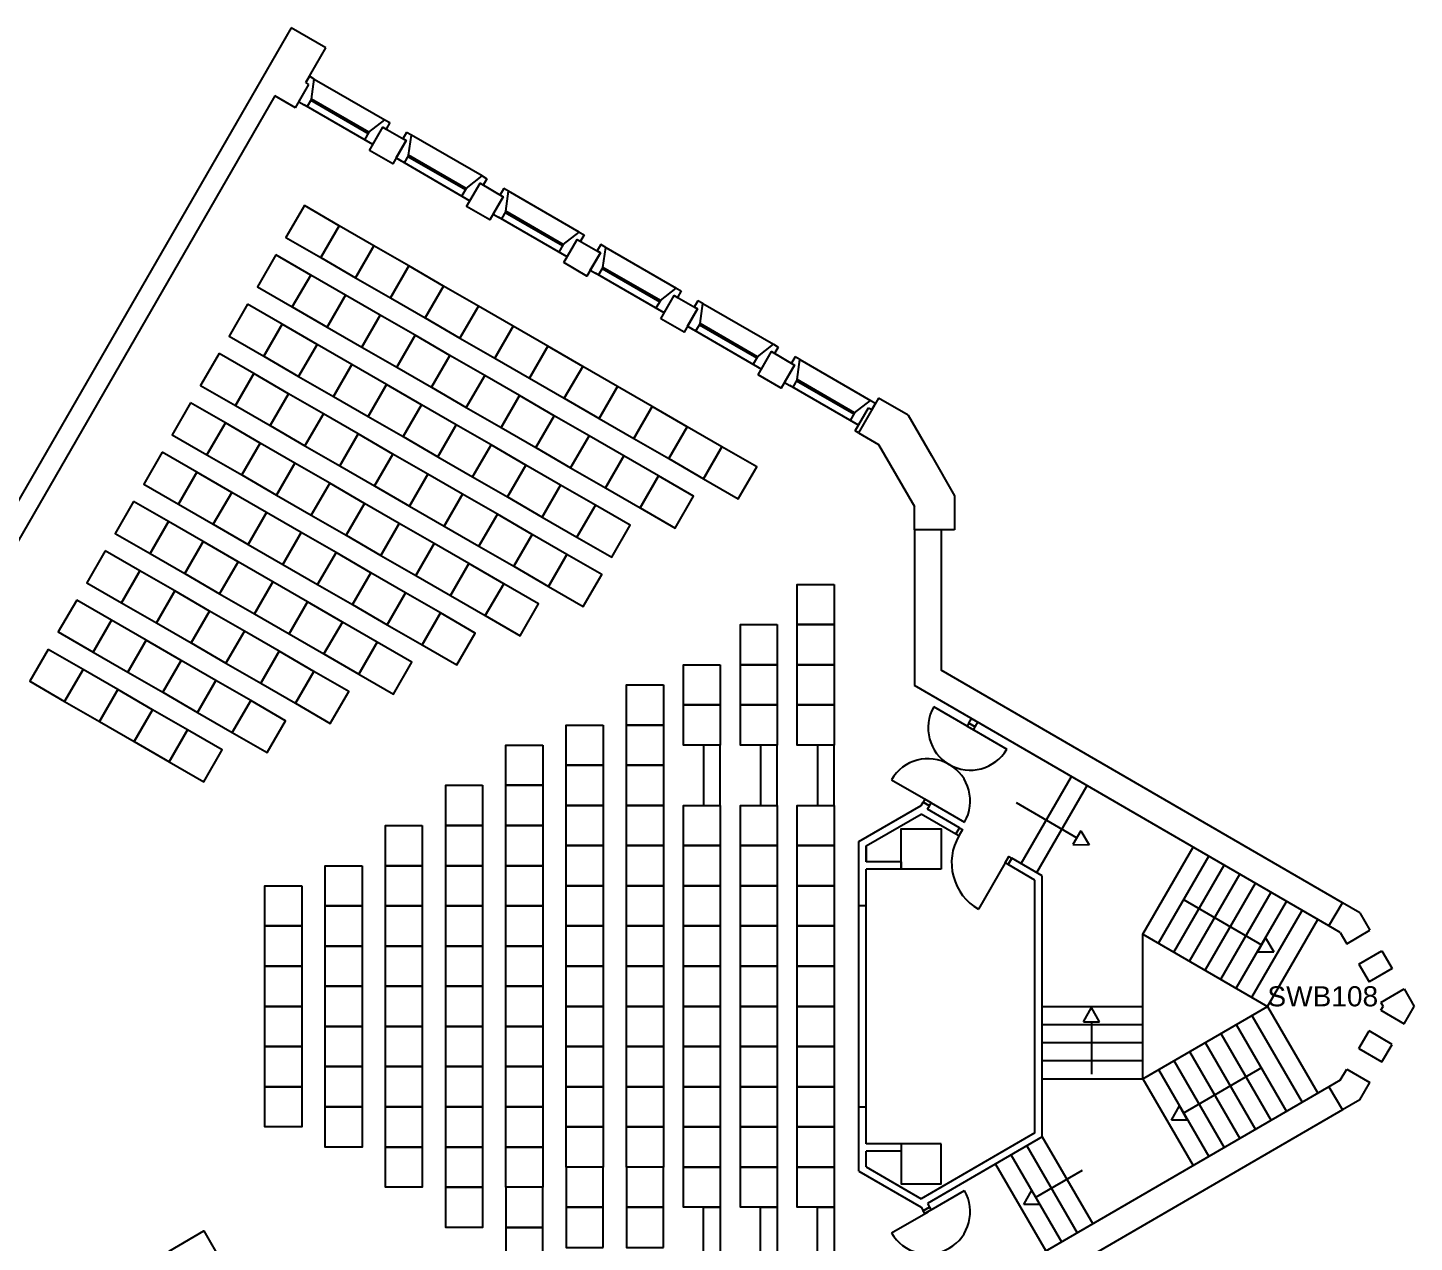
# Model space of a CAD drawing. Header units: millimetres. Extents: x -68315 to 81584, y -44830 to 67795.
# Drawn here: x 60877 to 81584, y 35624 to 53755 of the extents above; entities that cross this region are included whole.
import ezdxf

# ---------------------------------------------------------------- set-up
doc = ezdxf.new("R2010")
doc.units = ezdxf.units.MM
for name, color, linetype in [('23', 3, 'Continuous'), ('AUDIT_I_161205121455-0', 8, 'Continuous'), ('BRICK_WALLS_P4', 1, 'Continuous'), ('COLUMNS_P5', 5, 'Continuous'), ('DOORS_P2', 8, 'Continuous'), ('WINDOWS_P2', 4, 'Continuous')]:
    doc.layers.add(name, color=color, linetype=linetype)
doc.styles.add('arial', font='arial.ttf')

msp = doc.modelspace()

# ---------------------------------------------------------------- linework, layer by layer
at = {"layer": 'AUDIT_I_161205121455-0', "linetype": 'Continuous'}
for p, q in [((75714, 41277.6), (76466.4, 42575.3)), ((75946.7, 41142.7), (76699.1, 42440.3)), ((75636.4, 42189.6), (76544.1, 41663.3)), ((76603.7, 41766.1), (76484.4, 41560.4)), ((76603.7, 41766.1), (76728.4, 41556.4)), ((76484.4, 41560.4), (76728.4, 41556.4)), ((77529.4, 40225), (78281.8, 41522.6)), ((77762.1, 40090.1), (78514.5, 41387.7)), ((77994.8, 39955.1), (78747.2, 41252.8)), ((78227.5, 39820.2), (78979.9, 41117.8)), ((78460.3, 39685.2), (79212.7, 40982.9)), ((78693, 39550.3), (79445.4, 40847.9)), ((78138.3, 40738.9), (79301.9, 40064.2)), ((78925.7, 39415.4), (79678.1, 40713)), ((79158.4, 39280.4), (79910.8, 40578.1)), ((79391.1, 39145.5), (80143.6, 40443.1)), ((77529.4, 38066), (77529.4, 40225)), ((77529.4, 40225), (79391.1, 39145.5)), ((79361.6, 40167), (79242.3, 39961.3)), ((79361.6, 40167), (79486.3, 39957.3)), ((79242.3, 39961.3), (79486.3, 39957.3)), ((76029.4, 39142), (77529.4, 39142)), ((77529.4, 38066), (79391.1, 39145.5)), ((79391.1, 39145.5), (80143.6, 37847.8)), ((76644.4, 38913.7), (76763.2, 39126.8)), ((76882.2, 38913.7), (76763.2, 39126.8)), ((79158.4, 39010.5), (79910.8, 37712.9)), ((76029.4, 38873), (77529.4, 38873)), ((76644.4, 38913.7), (76882.2, 38913.7)), ((76763.2, 38913.7), (76763.2, 38133)), ((78693, 38740.7), (79445.4, 37443)), ((78925.7, 38875.6), (79678.1, 37578)), ((76029.4, 38604), (77529.4, 38604)), ((78460.3, 38605.7), (79212.7, 37308.1)), ((76029.4, 38335), (77529.4, 38335)), ((77994.8, 38335.8), (78747.2, 37038.2)), ((78227.5, 38470.8), (78979.9, 37173.1)), ((77762.1, 38200.9), (78514.5, 36903.3)), ((79301.9, 38226.8), (78138.3, 37552.1)), ((76029.4, 38066), (77529.4, 38066)), ((77529.4, 38066), (78281.8, 36768.3)), ((77960, 37445.5), (78078.9, 37658.6)), ((78197.7, 37445.5), (78078.9, 37658.6)), ((78197.7, 37445.5), (77960, 37445.5)), ((76029.4, 37196.2), (76781.8, 35898.6)), ((75563.9, 36926.3), (76316.3, 35628.7)), ((75796.6, 37061.3), (76549.1, 35763.6)), ((75331.2, 36791.4), (76083.6, 35493.7)), ((75931.2, 36294.7), (76629.3, 36699.5)), ((75752.8, 36188.2), (75871.7, 36401.3)), ((75990.6, 36188.2), (75871.7, 36401.3)), ((75990.6, 36188.2), (75752.8, 36188.2))]:
    msp.add_line(p, q, dxfattribs=at)
for points in [[(65008.6, 51099.5), (64733.6, 50623.1), (65253.2, 50323.1), (65528.2, 50799.4), (65008.6, 51099.5)], [(65528.2, 50799.4), (65253.2, 50323.1), (65772.8, 50023.1), (66047.8, 50499.4), (65528.2, 50799.4)], [(64583.6, 50363.3), (64308.6, 49887), (64828.2, 49587), (65103.2, 50063.3), (64583.6, 50363.3)], [(66047.8, 50499.4), (65772.8, 50023.1), (66292.4, 49723.1), (66567.4, 50199.4), (66047.8, 50499.4)], [(66567.4, 50199.4), (66292.4, 49723.1), (66811.9, 49423), (67087, 49899.3), (66567.4, 50199.4)], [(65103.2, 50063.3), (64828.2, 49587), (65347.8, 49287), (65622.8, 49763.3), (65103.2, 50063.3)], [(65622.8, 49763.3), (65347.8, 49287), (65867.4, 48986.9), (66142.4, 49463.2), (65622.8, 49763.3)], [(67087, 49899.3), (66811.9, 49423), (67331.5, 49123), (67606.5, 49599.3), (67087, 49899.3)], [(64158.6, 49627.2), (63883.6, 49150.9), (64403.2, 48850.9), (64678.2, 49327.2), (64158.6, 49627.2)], [(67606.5, 49599.3), (67331.5, 49123), (67851.1, 48823), (68126.1, 49299.3), (67606.5, 49599.3)], [(64678.2, 49327.2), (64403.2, 48850.9), (64922.8, 48550.8), (65197.8, 49027.2), (64678.2, 49327.2)], [(66142.4, 49463.2), (65867.4, 48986.9), (66387, 48686.9), (66661.9, 49163.2), (66142.4, 49463.2)], [(68126.1, 49299.3), (67851.1, 48823), (68370.7, 48522.9), (68645.7, 48999.2), (68126.1, 49299.3)], [(66661.9, 49163.2), (66387, 48686.9), (66906.5, 48386.9), (67181.5, 48863.2), (66661.9, 49163.2)], [(63733.6, 48891.1), (63458.6, 48414.8), (63978.2, 48114.8), (64253.2, 48591.1), (63733.6, 48891.1)], [(65197.8, 49027.2), (64922.8, 48550.8), (65442.4, 48250.8), (65717.4, 48727.1), (65197.8, 49027.2)], [(68645.7, 48999.2), (68370.7, 48522.9), (68890.3, 48222.9), (69165.3, 48699.2), (68645.7, 48999.2)], [(65717.4, 48727.1), (65442.4, 48250.8), (65962, 47950.8), (66237, 48427.1), (65717.4, 48727.1)], [(67181.5, 48863.2), (66906.5, 48386.9), (67426.1, 48086.8), (67701.1, 48563.2), (67181.5, 48863.2)], [(69165.3, 48699.2), (68890.3, 48222.9), (69409.9, 47922.9), (69684.9, 48399.2), (69165.3, 48699.2)], [(64253.2, 48591.1), (63978.2, 48114.8), (64497.8, 47814.7), (64772.8, 48291), (64253.2, 48591.1)], [(67701.1, 48563.2), (67426.1, 48086.8), (67945.7, 47786.8), (68220.7, 48263.1), (67701.1, 48563.2)], [(64772.8, 48291), (64497.8, 47814.7), (65017.4, 47514.7), (65292.4, 47991), (64772.8, 48291)], [(66237, 48427.1), (65962, 47950.8), (66481.5, 47650.7), (66756.5, 48127.1), (66237, 48427.1)], [(68220.7, 48263.1), (67945.7, 47786.8), (68465.3, 47486.8), (68740.3, 47963.1), (68220.7, 48263.1)], [(69684.9, 48399.2), (69409.9, 47922.9), (69929.5, 47622.8), (70204.5, 48099.1), (69684.9, 48399.2)], [(63308.6, 48155), (63033.6, 47678.7), (63553.2, 47378.6), (63828.2, 47854.9), (63308.6, 48155)], [(66756.5, 48127.1), (66481.5, 47650.7), (67001.1, 47350.7), (67276.1, 47827), (66756.5, 48127.1)], [(70204.5, 48099.1), (69929.5, 47622.8), (70449.1, 47322.8), (70724.1, 47799.1), (70204.5, 48099.1)], [(63828.2, 47854.9), (63553.2, 47378.6), (64072.8, 47078.6), (64347.8, 47554.9), (63828.2, 47854.9)], [(65292.4, 47991), (65017.4, 47514.7), (65536.9, 47214.7), (65812, 47691), (65292.4, 47991)], [(68740.3, 47963.1), (68465.3, 47486.8), (68984.9, 47186.7), (69259.9, 47663.1), (68740.3, 47963.1)], [(65812, 47691), (65536.9, 47214.7), (66056.5, 46914.6), (66331.5, 47390.9), (65812, 47691)], [(67276.1, 47827), (67001.1, 47350.7), (67520.7, 47050.7), (67795.7, 47527), (67276.1, 47827)], [(69259.9, 47663.1), (68984.9, 47186.7), (69504.5, 46886.7), (69779.5, 47363), (69259.9, 47663.1)], [(70724.1, 47799.1), (70449.1, 47322.8), (70968.7, 47022.8), (71243.7, 47499.1), (70724.1, 47799.1)], [(64347.8, 47554.9), (64072.8, 47078.6), (64592.4, 46778.6), (64867.4, 47254.9), (64347.8, 47554.9)], [(67795.7, 47527), (67520.7, 47050.7), (68040.3, 46750.7), (68315.3, 47227), (67795.7, 47527)], [(71243.7, 47499.1), (70968.7, 47022.8), (71488.3, 46722.7), (71763.3, 47199.1), (71243.7, 47499.1)], [(62883.6, 47418.9), (62608.6, 46942.5), (63128.2, 46642.5), (63403.2, 47118.8), (62883.6, 47418.9)], [(64867.4, 47254.9), (64592.4, 46778.6), (65112, 46478.5), (65386.9, 46954.9), (64867.4, 47254.9)], [(66331.5, 47390.9), (66056.5, 46914.6), (66576.1, 46614.6), (66851.1, 47090.9), (66331.5, 47390.9)], [(68315.3, 47227), (68040.3, 46750.7), (68559.9, 46450.6), (68834.9, 46926.9), (68315.3, 47227)], [(69779.5, 47363), (69504.5, 46886.7), (70024.1, 46586.7), (70299.1, 47063), (69779.5, 47363)], [(63403.2, 47118.8), (63128.2, 46642.5), (63647.8, 46342.5), (63922.8, 46818.8), (63403.2, 47118.8)], [(66851.1, 47090.9), (66576.1, 46614.6), (67095.7, 46314.6), (67370.7, 46790.9), (66851.1, 47090.9)], [(70299.1, 47063), (70024.1, 46586.7), (70543.7, 46286.6), (70818.7, 46763), (70299.1, 47063)], [(63922.8, 46818.8), (63647.8, 46342.5), (64167.4, 46042.4), (64442.4, 46518.8), (63922.8, 46818.8)], [(65386.9, 46954.9), (65112, 46478.5), (65631.5, 46178.5), (65906.5, 46654.8), (65386.9, 46954.9)], [(68834.9, 46926.9), (68559.9, 46450.6), (69079.5, 46150.6), (69354.5, 46626.9), (68834.9, 46926.9)], [(62458.6, 46682.7), (62183.6, 46206.4), (62703.2, 45906.4), (62978.2, 46382.7), (62458.6, 46682.7)], [(65906.5, 46654.8), (65631.5, 46178.5), (66151.1, 45878.5), (66426.1, 46354.8), (65906.5, 46654.8)], [(67370.7, 46790.9), (67095.7, 46314.6), (67615.3, 46014.5), (67890.3, 46490.8), (67370.7, 46790.9)], [(69354.5, 46626.9), (69079.5, 46150.6), (69599.1, 45850.6), (69874.1, 46326.9), (69354.5, 46626.9)], [(64442.4, 46518.8), (64167.4, 46042.4), (64687, 45742.4), (64962, 46218.7), (64442.4, 46518.8)], [(67890.3, 46490.8), (67615.3, 46014.5), (68134.9, 45714.5), (68409.9, 46190.8), (67890.3, 46490.8)], [(62978.2, 46382.7), (62703.2, 45906.4), (63222.8, 45606.4), (63497.8, 46082.7), (62978.2, 46382.7)], [(64962, 46218.7), (64687, 45742.4), (65206.5, 45442.4), (65481.5, 45918.7), (64962, 46218.7)], [(66426.1, 46354.8), (66151.1, 45878.5), (66670.7, 45578.4), (66945.7, 46054.8), (66426.1, 46354.8)], [(68409.9, 46190.8), (68134.9, 45714.5), (68654.5, 45414.5), (68929.5, 45890.8), (68409.9, 46190.8)], [(63497.8, 46082.7), (63222.8, 45606.4), (63742.4, 45306.3), (64017.4, 45782.6), (63497.8, 46082.7)], [(66945.7, 46054.8), (66670.7, 45578.4), (67190.3, 45278.4), (67465.3, 45754.7), (66945.7, 46054.8)], [(62033.6, 45946.6), (61758.6, 45470.3), (62278.2, 45170.3), (62553.2, 45646.6), (62033.6, 45946.6)], [(64017.4, 45782.6), (63742.4, 45306.3), (64261.9, 45006.3), (64537, 45482.6), (64017.4, 45782.6)], [(65481.5, 45918.7), (65206.5, 45442.4), (65726.1, 45142.4), (66001.1, 45618.7), (65481.5, 45918.7)], [(68929.5, 45890.8), (68654.5, 45414.5), (69174.1, 45114.4), (69449.1, 45590.8), (68929.5, 45890.8)], [(62553.2, 45646.6), (62278.2, 45170.3), (62797.8, 44870.2), (63072.8, 45346.6), (62553.2, 45646.6)], [(66001.1, 45618.7), (65726.1, 45142.4), (66245.7, 44842.3), (66520.7, 45318.6), (66001.1, 45618.7)], [(67465.3, 45754.7), (67190.3, 45278.4), (67709.9, 44978.4), (67984.9, 45454.7), (67465.3, 45754.7)], [(64537, 45482.6), (64261.9, 45006.3), (64781.5, 44706.3), (65056.5, 45182.6), (64537, 45482.6)], [(67984.9, 45454.7), (67709.9, 44978.4), (68229.5, 44678.3), (68504.5, 45154.7), (67984.9, 45454.7)], [(72919.4, 45445.5), (72919.4, 44845.5), (72369.4, 44845.5), (72369.4, 45445.5), (72919.4, 45445.5)], [(61608.6, 45210.5), (61333.6, 44734.2), (61853.2, 44434.1), (62128.2, 44910.5), (61608.6, 45210.5)], [(63072.8, 45346.6), (62797.8, 44870.2), (63317.4, 44570.2), (63592.4, 45046.5), (63072.8, 45346.6)], [(65056.5, 45182.6), (64781.5, 44706.3), (65301.1, 44406.2), (65576.1, 44882.5), (65056.5, 45182.6)], [(66520.7, 45318.6), (66245.7, 44842.3), (66765.3, 44542.3), (67040.3, 45018.6), (66520.7, 45318.6)], [(63592.4, 45046.5), (63317.4, 44570.2), (63837, 44270.2), (64111.9, 44746.5), (63592.4, 45046.5)], [(67040.3, 45018.6), (66765.3, 44542.3), (67284.9, 44242.3), (67559.9, 44718.6), (67040.3, 45018.6)], [(62128.2, 44910.5), (61853.2, 44434.1), (62372.8, 44134.1), (62647.8, 44610.4), (62128.2, 44910.5)], [(64111.9, 44746.5), (63837, 44270.2), (64356.5, 43970.1), (64631.5, 44446.5), (64111.9, 44746.5)], [(65576.1, 44882.5), (65301.1, 44406.2), (65820.7, 44106.2), (66095.7, 44582.5), (65576.1, 44882.5)], [(72069.4, 44845.5), (72069.4, 44245.5), (71519.4, 44245.5), (71519.4, 44845.5), (72069.4, 44845.5)], [(72919.4, 44845.5), (72919.4, 44245.5), (72369.4, 44245.5), (72369.4, 44845.5), (72919.4, 44845.5)], [(62647.8, 44610.4), (62372.8, 44134.1), (62892.4, 43834.1), (63167.4, 44310.4), (62647.8, 44610.4)], [(66095.7, 44582.5), (65820.7, 44106.2), (66340.3, 43806.2), (66615.3, 44282.5), (66095.7, 44582.5)], [(61183.6, 44474.4), (60908.6, 43998.1), (61428.2, 43698), (61703.2, 44174.3), (61183.6, 44474.4)], [(64631.5, 44446.5), (64356.5, 43970.1), (64876.1, 43670.1), (65151.1, 44146.4), (64631.5, 44446.5)], [(61703.2, 44174.3), (61428.2, 43698), (61947.8, 43398), (62222.8, 43874.3), (61703.2, 44174.3)], [(63167.4, 44310.4), (62892.4, 43834.1), (63412, 43534.1), (63687, 44010.4), (63167.4, 44310.4)], [(65151.1, 44146.4), (64876.1, 43670.1), (65395.7, 43370.1), (65670.7, 43846.4), (65151.1, 44146.4)], [(71219.4, 44245.5), (71219.4, 43645.5), (70669.4, 43645.5), (70669.4, 44245.5), (71219.4, 44245.5)], [(72069.4, 44245.5), (72069.4, 43645.5), (71519.4, 43645.5), (71519.4, 44245.5), (72069.4, 44245.5)], [(72919.4, 44245.5), (72919.4, 43645.5), (72369.4, 43645.5), (72369.4, 44245.5), (72919.4, 44245.5)], [(63687, 44010.4), (63412, 43534.1), (63931.5, 43234), (64206.5, 43710.3), (63687, 44010.4)], [(70369.4, 43945.5), (70369.4, 43345.5), (69819.4, 43345.5), (69819.4, 43945.5), (70369.4, 43945.5)], [(70369.4, 43945.5), (70369.4, 43345.5), (69819.4, 43345.5), (69819.4, 43945.5), (70369.4, 43945.5)], [(62222.8, 43874.3), (61947.8, 43398), (62467.4, 43098), (62742.4, 43574.3), (62222.8, 43874.3)], [(64206.5, 43710.3), (63931.5, 43234), (64451.1, 42934), (64726.1, 43410.3), (64206.5, 43710.3)], [(62742.4, 43574.3), (62467.4, 43098), (62986.9, 42797.9), (63262, 43274.2), (62742.4, 43574.3)], [(71219.4, 43645.5), (71219.4, 43045.5), (70669.4, 43045.5), (70669.4, 43645.5), (71219.4, 43645.5)], [(72069.4, 43645.5), (72069.4, 43045.5), (71519.4, 43045.5), (71519.4, 43645.5), (72069.4, 43645.5)], [(72919.4, 43645.5), (72919.4, 43045.5), (72369.4, 43045.5), (72369.4, 43645.5), (72919.4, 43645.5)], [(69469.4, 43345.5), (69469.4, 42745.5), (68919.4, 42745.5), (68919.4, 43345.5), (69469.4, 43345.5)], [(69469.4, 43345.5), (69469.4, 42745.5), (68919.4, 42745.5), (68919.4, 43345.5), (69469.4, 43345.5)], [(70369.4, 43345.5), (70369.4, 42745.5), (69819.4, 42745.5), (69819.4, 43345.5), (70369.4, 43345.5)], [(70369.4, 43345.5), (70369.4, 42745.5), (69819.4, 42745.5), (69819.4, 43345.5), (70369.4, 43345.5)], [(63262, 43274.2), (62986.9, 42797.9), (63506.5, 42497.9), (63781.5, 42974.2), (63262, 43274.2)], [(68569.4, 43045.5), (68569.4, 42445.5), (68019.4, 42445.5), (68019.4, 43045.5), (68569.4, 43045.5)], [(68569.4, 43045.5), (68569.4, 42445.5), (68019.4, 42445.5), (68019.4, 43045.5), (68569.4, 43045.5)], [(71219.4, 43045.5), (70969.4, 43045.5), (70969.4, 42145.5), (71219.4, 42145.5), (71219.4, 43045.5)], [(72069.4, 43045.5), (71819.4, 43045.5), (71819.4, 42145.5), (72069.4, 42145.5), (72069.4, 43045.5)], [(72919.4, 43045.5), (72669.4, 43045.5), (72669.4, 42145.5), (72919.4, 42145.5), (72919.4, 43045.5)], [(69469.4, 42745.5), (69469.4, 42145.5), (68919.4, 42145.5), (68919.4, 42745.5), (69469.4, 42745.5)], [(69469.4, 42745.5), (69469.4, 42145.5), (68919.4, 42145.5), (68919.4, 42745.5), (69469.4, 42745.5)], [(70369.4, 42745.5), (70369.4, 42145.5), (69819.4, 42145.5), (69819.4, 42745.5), (70369.4, 42745.5)], [(70369.4, 42745.5), (70369.4, 42145.5), (69819.4, 42145.5), (69819.4, 42745.5), (70369.4, 42745.5)], [(67669.4, 42445.5), (67669.4, 41845.5), (67119.4, 41845.5), (67119.4, 42445.5), (67669.4, 42445.5)], [(68569.4, 42445.5), (68569.4, 41845.5), (68019.4, 41845.5), (68019.4, 42445.5), (68569.4, 42445.5)], [(68569.4, 42445.5), (68569.4, 41845.5), (68019.4, 41845.5), (68019.4, 42445.5), (68569.4, 42445.5)], [(69469.4, 42145.5), (69469.4, 41545.5), (68919.4, 41545.5), (68919.4, 42145.5), (69469.4, 42145.5)], [(69469.4, 42145.5), (69469.4, 41545.5), (68919.4, 41545.5), (68919.4, 42145.5), (69469.4, 42145.5)], [(70369.4, 42145.5), (70369.4, 41545.5), (69819.4, 41545.5), (69819.4, 42145.5), (70369.4, 42145.5)], [(70369.4, 42145.5), (70369.4, 41545.5), (69819.4, 41545.5), (69819.4, 42145.5), (70369.4, 42145.5)], [(71219.4, 41545.5), (70669.4, 41545.5), (70669.4, 42145.5), (71219.4, 42145.5), (71219.4, 41545.5)], [(72069.4, 41545.5), (71519.4, 41545.5), (71519.4, 42145.5), (72069.4, 42145.5), (72069.4, 41545.5)], [(72919.4, 41545.5), (72369.4, 41545.5), (72369.4, 42145.5), (72919.4, 42145.5), (72919.4, 41545.5)], [(66769.4, 41845.5), (66769.4, 41245.5), (66219.4, 41245.5), (66219.4, 41845.5), (66769.4, 41845.5)], [(67669.4, 41845.5), (67669.4, 41245.5), (67119.4, 41245.5), (67119.4, 41845.5), (67669.4, 41845.5)], [(67669.4, 41845.5), (67669.4, 41245.5), (67119.4, 41245.5), (67119.4, 41845.5), (67669.4, 41845.5)], [(68569.4, 41845.5), (68569.4, 41245.5), (68019.4, 41245.5), (68019.4, 41845.5), (68569.4, 41845.5)], [(68569.4, 41845.5), (68569.4, 41245.5), (68019.4, 41245.5), (68019.4, 41845.5), (68569.4, 41845.5)], [(69469.4, 41545.5), (69469.4, 40945.5), (68919.4, 40945.5), (68919.4, 41545.5), (69469.4, 41545.5)], [(69469.4, 41545.5), (69469.4, 40945.5), (68919.4, 40945.5), (68919.4, 41545.5), (69469.4, 41545.5)], [(70369.4, 41545.5), (70369.4, 40945.5), (69819.4, 40945.5), (69819.4, 41545.5), (70369.4, 41545.5)], [(70369.4, 41545.5), (70369.4, 40945.5), (69819.4, 40945.5), (69819.4, 41545.5), (70369.4, 41545.5)], [(71219.4, 40945.5), (70669.4, 40945.5), (70669.4, 41545.5), (71219.4, 41545.5), (71219.4, 40945.5)], [(72069.4, 40945.5), (71519.4, 40945.5), (71519.4, 41545.5), (72069.4, 41545.5), (72069.4, 40945.5)], [(72919.4, 40945.5), (72369.4, 40945.5), (72369.4, 41545.5), (72919.4, 41545.5), (72919.4, 40945.5)], [(65869.4, 41245.5), (65869.4, 40645.5), (65319.4, 40645.5), (65319.4, 41245.5), (65869.4, 41245.5)], [(66769.4, 41245.5), (66769.4, 40645.5), (66219.4, 40645.5), (66219.4, 41245.5), (66769.4, 41245.5)], [(66769.4, 41245.5), (66769.4, 40645.5), (66219.4, 40645.5), (66219.4, 41245.5), (66769.4, 41245.5)], [(67669.4, 41245.5), (67669.4, 40645.5), (67119.4, 40645.5), (67119.4, 41245.5), (67669.4, 41245.5)], [(67669.4, 41245.5), (67669.4, 40645.5), (67119.4, 40645.5), (67119.4, 41245.5), (67669.4, 41245.5)], [(68569.4, 41245.5), (68569.4, 40645.5), (68019.4, 40645.5), (68019.4, 41245.5), (68569.4, 41245.5)], [(68569.4, 41245.5), (68569.4, 40645.5), (68019.4, 40645.5), (68019.4, 41245.5), (68569.4, 41245.5)], [(64969.4, 40945.5), (64969.4, 40345.5), (64419.4, 40345.5), (64419.4, 40945.5), (64969.4, 40945.5)], [(69469.4, 40945.5), (69469.4, 40345.5), (68919.4, 40345.5), (68919.4, 40945.5), (69469.4, 40945.5)], [(69469.4, 40945.5), (69469.4, 40345.5), (68919.4, 40345.5), (68919.4, 40945.5), (69469.4, 40945.5)], [(70369.4, 40945.5), (70369.4, 40345.5), (69819.4, 40345.5), (69819.4, 40945.5), (70369.4, 40945.5)], [(70369.4, 40945.5), (70369.4, 40345.5), (69819.4, 40345.5), (69819.4, 40945.5), (70369.4, 40945.5)], [(71219.4, 40345.5), (70669.4, 40345.5), (70669.4, 40945.5), (71219.4, 40945.5), (71219.4, 40345.5)], [(72069.4, 40345.5), (71519.4, 40345.5), (71519.4, 40945.5), (72069.4, 40945.5), (72069.4, 40345.5)], [(72919.4, 40345.5), (72369.4, 40345.5), (72369.4, 40945.5), (72919.4, 40945.5), (72919.4, 40345.5)], [(65869.4, 40645.5), (65869.4, 40045.5), (65319.4, 40045.5), (65319.4, 40645.5), (65869.4, 40645.5)], [(65869.4, 40645.5), (65869.4, 40045.5), (65319.4, 40045.5), (65319.4, 40645.5), (65869.4, 40645.5)], [(66769.4, 40645.5), (66769.4, 40045.5), (66219.4, 40045.5), (66219.4, 40645.5), (66769.4, 40645.5)], [(66769.4, 40645.5), (66769.4, 40045.5), (66219.4, 40045.5), (66219.4, 40645.5), (66769.4, 40645.5)], [(67669.4, 40645.5), (67669.4, 40045.5), (67119.4, 40045.5), (67119.4, 40645.5), (67669.4, 40645.5)], [(67669.4, 40645.5), (67669.4, 40045.5), (67119.4, 40045.5), (67119.4, 40645.5), (67669.4, 40645.5)], [(68569.4, 40645.5), (68569.4, 40045.5), (68019.4, 40045.5), (68019.4, 40645.5), (68569.4, 40645.5)], [(68569.4, 40645.5), (68569.4, 40045.5), (68019.4, 40045.5), (68019.4, 40645.5), (68569.4, 40645.5)], [(64969.4, 40345.5), (64969.4, 39745.5), (64419.4, 39745.5), (64419.4, 40345.5), (64969.4, 40345.5)], [(69469.4, 40345.5), (69469.4, 39745.5), (68919.4, 39745.5), (68919.4, 40345.5), (69469.4, 40345.5)], [(69469.4, 40345.5), (69469.4, 39745.5), (68919.4, 39745.5), (68919.4, 40345.5), (69469.4, 40345.5)], [(70369.4, 40345.5), (70369.4, 39745.5), (69819.4, 39745.5), (69819.4, 40345.5), (70369.4, 40345.5)], [(70369.4, 40345.5), (70369.4, 39745.5), (69819.4, 39745.5), (69819.4, 40345.5), (70369.4, 40345.5)], [(71219.4, 39745.5), (70669.4, 39745.5), (70669.4, 40345.5), (71219.4, 40345.5), (71219.4, 39745.5)], [(72069.4, 39745.5), (71519.4, 39745.5), (71519.4, 40345.5), (72069.4, 40345.5), (72069.4, 39745.5)], [(72919.4, 39745.5), (72369.4, 39745.5), (72369.4, 40345.5), (72919.4, 40345.5), (72919.4, 39745.5)], [(65869.4, 40045.5), (65869.4, 39445.5), (65319.4, 39445.5), (65319.4, 40045.5), (65869.4, 40045.5)], [(65869.4, 40045.5), (65869.4, 39445.5), (65319.4, 39445.5), (65319.4, 40045.5), (65869.4, 40045.5)], [(66769.4, 40045.5), (66769.4, 39445.5), (66219.4, 39445.5), (66219.4, 40045.5), (66769.4, 40045.5)], [(66769.4, 40045.5), (66769.4, 39445.5), (66219.4, 39445.5), (66219.4, 40045.5), (66769.4, 40045.5)], [(67669.4, 40045.5), (67669.4, 39445.5), (67119.4, 39445.5), (67119.4, 40045.5), (67669.4, 40045.5)], [(67669.4, 40045.5), (67669.4, 39445.5), (67119.4, 39445.5), (67119.4, 40045.5), (67669.4, 40045.5)], [(68569.4, 40045.5), (68569.4, 39445.5), (68019.4, 39445.5), (68019.4, 40045.5), (68569.4, 40045.5)], [(68569.4, 40045.5), (68569.4, 39445.5), (68019.4, 39445.5), (68019.4, 40045.5), (68569.4, 40045.5)], [(64969.4, 39745.5), (64969.4, 39145.5), (64419.4, 39145.5), (64419.4, 39745.5), (64969.4, 39745.5)], [(69469.4, 39745.5), (69469.4, 39145.5), (68919.4, 39145.5), (68919.4, 39745.5), (69469.4, 39745.5)], [(69469.4, 39745.5), (69469.4, 39145.5), (68919.4, 39145.5), (68919.4, 39745.5), (69469.4, 39745.5)], [(70369.4, 39745.5), (70369.4, 39145.5), (69819.4, 39145.5), (69819.4, 39745.5), (70369.4, 39745.5)], [(70369.4, 39745.5), (70369.4, 39145.5), (69819.4, 39145.5), (69819.4, 39745.5), (70369.4, 39745.5)], [(71219.4, 39145.5), (70669.4, 39145.5), (70669.4, 39745.5), (71219.4, 39745.5), (71219.4, 39145.5)], [(72069.4, 39145.5), (71519.4, 39145.5), (71519.4, 39745.5), (72069.4, 39745.5), (72069.4, 39145.5)], [(72919.4, 39145.5), (72369.4, 39145.5), (72369.4, 39745.5), (72919.4, 39745.5), (72919.4, 39145.5)], [(65869.4, 39445.5), (65869.4, 38845.5), (65319.4, 38845.5), (65319.4, 39445.5), (65869.4, 39445.5)], [(65869.4, 39445.5), (65869.4, 38845.5), (65319.4, 38845.5), (65319.4, 39445.5), (65869.4, 39445.5)], [(66769.4, 39445.5), (66769.4, 38845.5), (66219.4, 38845.5), (66219.4, 39445.5), (66769.4, 39445.5)], [(66769.4, 39445.5), (66769.4, 38845.5), (66219.4, 38845.5), (66219.4, 39445.5), (66769.4, 39445.5)], [(67669.4, 39445.5), (67669.4, 38845.5), (67119.4, 38845.5), (67119.4, 39445.5), (67669.4, 39445.5)], [(67669.4, 39445.5), (67669.4, 38845.5), (67119.4, 38845.5), (67119.4, 39445.5), (67669.4, 39445.5)], [(68569.4, 39445.5), (68569.4, 38845.5), (68019.4, 38845.5), (68019.4, 39445.5), (68569.4, 39445.5)], [(68569.4, 39445.5), (68569.4, 38845.5), (68019.4, 38845.5), (68019.4, 39445.5), (68569.4, 39445.5)], [(64969.4, 39145.5), (64969.4, 38545.5), (64419.4, 38545.5), (64419.4, 39145.5), (64969.4, 39145.5)], [(69469.4, 39145.5), (69469.4, 38545.5), (68919.4, 38545.5), (68919.4, 39145.5), (69469.4, 39145.5)], [(69469.4, 39145.5), (69469.4, 38545.5), (68919.4, 38545.5), (68919.4, 39145.5), (69469.4, 39145.5)], [(70369.4, 39145.5), (70369.4, 38545.5), (69819.4, 38545.5), (69819.4, 39145.5), (70369.4, 39145.5)], [(70369.4, 39145.5), (70369.4, 38545.5), (69819.4, 38545.5), (69819.4, 39145.5), (70369.4, 39145.5)], [(71219.4, 38545.5), (70669.4, 38545.5), (70669.4, 39145.5), (71219.4, 39145.5), (71219.4, 38545.5)], [(72069.4, 38545.5), (71519.4, 38545.5), (71519.4, 39145.5), (72069.4, 39145.5), (72069.4, 38545.5)], [(72919.4, 38545.5), (72369.4, 38545.5), (72369.4, 39145.5), (72919.4, 39145.5), (72919.4, 38545.5)], [(65869.4, 38845.5), (65869.4, 38245.5), (65319.4, 38245.5), (65319.4, 38845.5), (65869.4, 38845.5)], [(65869.4, 38845.5), (65869.4, 38245.5), (65319.4, 38245.5), (65319.4, 38845.5), (65869.4, 38845.5)], [(66769.4, 38845.5), (66769.4, 38245.5), (66219.4, 38245.5), (66219.4, 38845.5), (66769.4, 38845.5)], [(66769.4, 38845.5), (66769.4, 38245.5), (66219.4, 38245.5), (66219.4, 38845.5), (66769.4, 38845.5)], [(67669.4, 38845.5), (67669.4, 38245.5), (67119.4, 38245.5), (67119.4, 38845.5), (67669.4, 38845.5)], [(67669.4, 38845.5), (67669.4, 38245.5), (67119.4, 38245.5), (67119.4, 38845.5), (67669.4, 38845.5)], [(68569.4, 38845.5), (68569.4, 38245.5), (68019.4, 38245.5), (68019.4, 38845.5), (68569.4, 38845.5)], [(68569.4, 38845.5), (68569.4, 38245.5), (68019.4, 38245.5), (68019.4, 38845.5), (68569.4, 38845.5)], [(64969.4, 38545.5), (64969.4, 37945.5), (64419.4, 37945.5), (64419.4, 38545.5), (64969.4, 38545.5)], [(69469.4, 38545.5), (69469.4, 37945.5), (68919.4, 37945.5), (68919.4, 38545.5), (69469.4, 38545.5)], [(69469.4, 38545.5), (69469.4, 37945.5), (68919.4, 37945.5), (68919.4, 38545.5), (69469.4, 38545.5)], [(70369.4, 38545.5), (70369.4, 37945.5), (69819.4, 37945.5), (69819.4, 38545.5), (70369.4, 38545.5)], [(70369.4, 38545.5), (70369.4, 37945.5), (69819.4, 37945.5), (69819.4, 38545.5), (70369.4, 38545.5)], [(71219.4, 37945.5), (70669.4, 37945.5), (70669.4, 38545.5), (71219.4, 38545.5), (71219.4, 37945.5)], [(72069.4, 37945.5), (71519.4, 37945.5), (71519.4, 38545.5), (72069.4, 38545.5), (72069.4, 37945.5)], [(72919.4, 37945.5), (72369.4, 37945.5), (72369.4, 38545.5), (72919.4, 38545.5), (72919.4, 37945.5)], [(65869.4, 38245.5), (65869.4, 37645.5), (65319.4, 37645.5), (65319.4, 38245.5), (65869.4, 38245.5)], [(65869.4, 38245.5), (65869.4, 37645.5), (65319.4, 37645.5), (65319.4, 38245.5), (65869.4, 38245.5)], [(66769.4, 38245.5), (66769.4, 37645.5), (66219.4, 37645.5), (66219.4, 38245.5), (66769.4, 38245.5)], [(66769.4, 38245.5), (66769.4, 37645.5), (66219.4, 37645.5), (66219.4, 38245.5), (66769.4, 38245.5)], [(67669.4, 38245.5), (67669.4, 37645.5), (67119.4, 37645.5), (67119.4, 38245.5), (67669.4, 38245.5)], [(67669.4, 38245.5), (67669.4, 37645.5), (67119.4, 37645.5), (67119.4, 38245.5), (67669.4, 38245.5)], [(68569.4, 38245.5), (68569.4, 37645.5), (68019.4, 37645.5), (68019.4, 38245.5), (68569.4, 38245.5)], [(68569.4, 38245.5), (68569.4, 37645.5), (68019.4, 37645.5), (68019.4, 38245.5), (68569.4, 38245.5)], [(64969.4, 37945.5), (64969.4, 37345.5), (64419.4, 37345.5), (64419.4, 37945.5), (64969.4, 37945.5)], [(69469.4, 37945.5), (69469.4, 37345.5), (68919.4, 37345.5), (68919.4, 37945.5), (69469.4, 37945.5)], [(69469.4, 37945.5), (69469.4, 37345.5), (68919.4, 37345.5), (68919.4, 37945.5), (69469.4, 37945.5)], [(70369.4, 37945.5), (70369.4, 37345.5), (69819.4, 37345.5), (69819.4, 37945.5), (70369.4, 37945.5)], [(70369.4, 37945.5), (70369.4, 37345.5), (69819.4, 37345.5), (69819.4, 37945.5), (70369.4, 37945.5)], [(71219.4, 37345.5), (70669.4, 37345.5), (70669.4, 37945.5), (71219.4, 37945.5), (71219.4, 37345.5)], [(72069.4, 37345.5), (71519.4, 37345.5), (71519.4, 37945.5), (72069.4, 37945.5), (72069.4, 37345.5)], [(72919.4, 37345.5), (72369.4, 37345.5), (72369.4, 37945.5), (72919.4, 37945.5), (72919.4, 37345.5)], [(65869.4, 37645.5), (65869.4, 37045.5), (65319.4, 37045.5), (65319.4, 37645.5), (65869.4, 37645.5)], [(65869.4, 37645.5), (65869.4, 37045.5), (65319.4, 37045.5), (65319.4, 37645.5), (65869.4, 37645.5)], [(66769.4, 37645.5), (66769.4, 37045.5), (66219.4, 37045.5), (66219.4, 37645.5), (66769.4, 37645.5)], [(66769.4, 37645.5), (66769.4, 37045.5), (66219.4, 37045.5), (66219.4, 37645.5), (66769.4, 37645.5)], [(67669.4, 37645.5), (67669.4, 37045.5), (67119.4, 37045.5), (67119.4, 37645.5), (67669.4, 37645.5)], [(67669.4, 37645.5), (67669.4, 37045.5), (67119.4, 37045.5), (67119.4, 37645.5), (67669.4, 37645.5)], [(68569.4, 37645.5), (68569.4, 37045.5), (68019.4, 37045.5), (68019.4, 37645.5), (68569.4, 37645.5)], [(68569.4, 37645.5), (68569.4, 37045.5), (68019.4, 37045.5), (68019.4, 37645.5), (68569.4, 37645.5)], [(69469.4, 37345.5), (69469.4, 36745.5), (68919.4, 36745.5), (68919.4, 37345.5), (69469.4, 37345.5)], [(70369.4, 37345.5), (70369.4, 36745.5), (69819.4, 36745.5), (69819.4, 37345.5), (70369.4, 37345.5)], [(71219.4, 36745.5), (70669.4, 36745.5), (70669.4, 37345.5), (71219.4, 37345.5), (71219.4, 36745.5)], [(72069.4, 36745.5), (71519.4, 36745.5), (71519.4, 37345.5), (72069.4, 37345.5), (72069.4, 36745.5)], [(72919.4, 36745.5), (72369.4, 36745.5), (72369.4, 37345.5), (72919.4, 37345.5), (72919.4, 36745.5)], [(66769.4, 37045.5), (66769.4, 36445.5), (66219.4, 36445.5), (66219.4, 37045.5), (66769.4, 37045.5)], [(66769.4, 37045.5), (66769.4, 36445.5), (66219.4, 36445.5), (66219.4, 37045.5), (66769.4, 37045.5)], [(67669.4, 37045.5), (67669.4, 36445.5), (67119.4, 36445.5), (67119.4, 37045.5), (67669.4, 37045.5)], [(67669.4, 37045.5), (67669.4, 36445.5), (67119.4, 36445.5), (67119.4, 37045.5), (67669.4, 37045.5)], [(68569.4, 37045.5), (68569.4, 36445.5), (68019.4, 36445.5), (68019.4, 37045.5), (68569.4, 37045.5)], [(69469.4, 36145.5), (69469.4, 36745.5), (68919.4, 36745.5), (68919.4, 36145.5), (69469.4, 36145.5)], [(70369.4, 36145.5), (70369.4, 36745.5), (69819.4, 36745.5), (69819.4, 36145.5), (70369.4, 36145.5)], [(71219.4, 36145.5), (70669.4, 36145.5), (70669.4, 36745.5), (71219.4, 36745.5), (71219.4, 36145.5)], [(72069.4, 36145.5), (71519.4, 36145.5), (71519.4, 36745.5), (72069.4, 36745.5), (72069.4, 36145.5)], [(72919.4, 36145.5), (72369.4, 36145.5), (72369.4, 36745.5), (72919.4, 36745.5), (72919.4, 36145.5)], [(67669.4, 36445.5), (67669.4, 35845.5), (67119.4, 35845.5), (67119.4, 36445.5), (67669.4, 36445.5)], [(67669.4, 36445.5), (67669.4, 35845.5), (67119.4, 35845.5), (67119.4, 36445.5), (67669.4, 36445.5)], [(68569.4, 35845.5), (68569.4, 36445.5), (68019.4, 36445.5), (68019.4, 35845.5), (68569.4, 35845.5)], [(69469.4, 35545.5), (69469.4, 36145.5), (68919.4, 36145.5), (68919.4, 35545.5), (69469.4, 35545.5)], [(70369.4, 35545.5), (70369.4, 36145.5), (69819.4, 36145.5), (69819.4, 35545.5), (70369.4, 35545.5)], [(71219.4, 35245.5), (70969.4, 35245.5), (70969.4, 36145.5), (71219.4, 36145.5), (71219.4, 35245.5)], [(72069.4, 35245.5), (71819.4, 35245.5), (71819.4, 36145.5), (72069.4, 36145.5), (72069.4, 35245.5)], [(72919.4, 35245.5), (72669.4, 35245.5), (72669.4, 36145.5), (72919.4, 36145.5), (72919.4, 35245.5)], [(68569.4, 35245.5), (68569.4, 35845.5), (68019.4, 35845.5), (68019.4, 35245.5), (68569.4, 35245.5)], [(63262, 35016.7), (62986.9, 35493), (63506.5, 35793.1), (63781.5, 35316.7), (63262, 35016.7)]]:
    msp.add_lwpolyline(points, dxfattribs=at)
at = {"layer": 'BRICK_WALLS_P4', "linetype": 'Continuous'}
for p, q in [((74931.7, 43372.7), (74971.8, 43441.9)), ((74931.7, 43372.7), (75026.8, 43317.5)), ((74971.8, 43441.9), (75066.9, 43386.7)), ((75026.8, 43317.5), (75066.9, 43386.7)), ((73289.4, 41605), (74219.4, 42144.3)), ((74219.4, 42144.3), (74249.5, 42196.2)), ((74344.6, 42141), (74249.5, 42196.2)), ((74314.5, 42089.1), (74344.6, 42141)), ((74793, 41809.7), (74314.5, 42089.1)), ((73399.4, 41541.6), (74219.4, 42017.1)), ((74737.8, 41714.5), (74219.4, 42017.1)), ((74737.8, 41714.5), (74793, 41809.7)), ((73289.4, 40645.5), (73289.4, 41605)), ((73399.4, 41305.5), (73399.4, 41541.6)), ((73399.4, 41541.6), (73399.4, 41305.5)), ((73919.4, 41305.5), (73399.4, 41305.5)), ((73919.4, 41305.5), (73919.4, 41195.5)), ((75517.3, 41264.5), (75572.4, 41359.7)), ((75919.4, 41031.4), (75517.3, 41264.5)), ((76029.4, 41094.8), (75572.4, 41359.7)), ((73919.4, 41195.5), (73399.4, 41195.5)), ((73399.4, 40645.5), (73399.4, 41195.5)), ((75919.4, 37259.6), (75919.4, 41031.4)), ((76029.4, 37196.2), (76029.4, 41094.8)), ((73289.4, 37645.5), (73289.4, 40645.5)), ((73399.4, 40645.5), (73289.4, 40645.5)), ((73399.4, 37645.5), (73399.4, 40645.5)), ((73289.4, 37645.5), (73399.4, 37645.5)), ((73289.4, 36686), (73289.4, 37645.5)), ((73399.4, 37095.5), (73399.4, 37645.5)), ((73919.4, 37095.5), (73399.4, 37095.5)), ((73919.4, 37095.5), (73919.4, 36985.5)), ((75919.4, 37259.6), (74219.4, 36273.9)), ((76029.4, 37196.2), (74314.5, 36201.9)), ((73399.4, 36749.3), (73399.4, 36985.5)), ((73919.4, 36985.5), (73399.4, 36985.5)), ((73289.4, 36686), (74219.4, 36146.7)), ((73399.4, 36749.3), (74219.4, 36273.9)), ((74219.4, 36146.7), (74249.5, 36094.8)), ((74344.6, 36150), (74249.5, 36094.8)), ((74314.5, 36201.9), (74344.6, 36150))]:
    msp.add_line(p, q, dxfattribs=at)
at = {"layer": 'COLUMNS_P5', "linetype": 'Continuous'}
for p, q in [((64809.6, 53754.8), (59434.8, 44445.5)), ((65329.2, 53454.8), (64809.6, 53754.8)), ((65029.2, 52935.2), (65329.2, 53454.8)), ((64876.8, 52561.2), (65076.8, 52907.7)), ((64569.4, 52738.7), (59203.9, 43445.5)), ((64876.8, 52561.2), (64569.4, 52738.7)), ((73233.7, 47735.8), (73433.7, 48082.2)), ((73582.6, 48226.9), (73282.7, 47707.3)), ((73433.7, 48082.2), (73482.7, 48053.8)), ((74024.3, 47972), (73582.6, 48226.9)), ((74024.4, 47972), (74371.9, 47370.1)), ((73282.7, 47707.3), (73233.7, 47735.8)), ((73282.7, 47707.3), (73584.3, 47533.2)), ((73584.3, 47533.2), (73851.8, 47069.9)), ((74371.9, 47370.1), (74719.4, 46768.2)), ((73851.8, 47069.9), (74119.4, 46606.5)), ((74119.4, 46258.2), (74119.4, 46606.5)), ((74719.4, 46768.2), (74719.4, 46258.2)), ((74119.4, 46258.2), (74119.4, 43936.2)), ((74719.4, 46258.2), (74119.4, 46258.2)), ((74519.4, 46258.2), (74519.4, 44166.6)), ((80511.1, 40692.4), (74519.4, 44166.6)), ((80310.4, 40346.4), (74119.4, 43936.2)), ((80310.4, 40346.4), (80511.1, 40692.4)), ((80770.6, 40541.9), (80511.1, 40692.4)), ((80770.6, 40541.9), (80921.6, 40282.7)), ((80478.3, 40249), (80310.4, 40346.4)), ((80478.3, 40249), (80576, 40081.4)), ((80576, 40081.4), (80921.6, 40282.7)), ((80754.7, 39774.6), (81100.3, 39976)), ((81100.3, 39976), (81253.8, 39712.4)), ((80754.7, 39774.6), (80908.2, 39511.1)), ((81253.8, 39712.4), (80908.2, 39511.1)), ((81086.9, 39204.3), (81432.5, 39405.7)), ((81432.5, 39405.7), (81584.1, 39145.5)), ((81086.9, 39204.3), (81121.2, 39145.5)), ((81086.9, 39086.6), (81121.2, 39145.5)), ((81432.5, 38885.3), (81584.1, 39145.5)), ((81086.9, 39086.6), (81432.5, 38885.3)), ((80754.7, 38516.3), (80908.2, 38779.9)), ((81253.8, 38578.5), (80908.2, 38779.9)), ((80754.7, 38516.3), (81100.3, 38315)), ((81100.3, 38315), (81253.8, 38578.5)), ((80478.3, 38041.9), (80576, 38209.6)), ((80576, 38209.6), (80921.6, 38008.3)), ((80310.4, 37944.6), (74119.4, 34354.8)), ((80478.3, 38041.9), (80310.4, 37944.6)), ((80310.4, 37944.6), (80511.1, 37598.6)), ((80770.6, 37749), (80921.6, 38008.3)), ((80770.6, 37749), (80511.1, 37598.6)), ((80511.1, 37598.6), (74519.4, 34124.4))]:
    msp.add_line(p, q, dxfattribs=at)
for points in [[(65980.9, 51923.7), (66180.9, 52270.1), (66527.4, 52070), (66327.3, 51723.7), (65980.9, 51923.7)], [(67431.5, 51086.1), (67631.5, 51432.5), (67977.9, 51232.5), (67777.9, 50886.1), (67431.5, 51086.1)], [(68882, 50248.5), (69082, 50594.9), (69428.4, 50394.9), (69228.4, 50048.5), (68882, 50248.5)], [(70332.6, 49410.9), (70532.6, 49757.3), (70879, 49557.3), (70679, 49210.9), (70332.6, 49410.9)], [(71783.1, 48573.3), (71983.1, 48919.7), (72329.5, 48719.7), (72129.5, 48373.3), (71783.1, 48573.3)], [(74519.4, 41195.5), (73919.4, 41195.5), (73919.4, 41795.5), (74519.4, 41795.5), (74519.4, 41195.5)], [(74519.4, 37095.5), (73919.4, 37095.5), (73919.4, 36495.5), (74519.4, 36495.5), (74519.4, 37095.5)]]:
    msp.add_lwpolyline(points, dxfattribs=at)
at = {"layer": 'DOORS_P2', "linetype": 'Continuous'}
for p, q in [((74906.6, 43329.4), (74409.1, 43617.9)), ((74954.1, 43301.9), (75499.1, 42985.8)), ((73777.1, 42527.9), (74322.1, 42211.9)), ((74369.6, 42184.3), (74867.1, 41895.8)), ((75474.1, 41289.4), (75074.1, 40596.6)), ((74369.7, 36106.7), (74867.1, 36395.1)), ((73777.1, 35763.1), (74322.1, 36079.1))]:
    msp.add_line(p, q, dxfattribs=at)
for points in [[(74931.6, 43372.7), (74906.6, 43329.4), (75001.7, 43274.3), (75026.8, 43317.5), (74931.6, 43372.7)], [(74249.5, 42196.2), (74344.6, 42141), (74369.6, 42184.3), (74274.6, 42239.4), (74249.5, 42196.2)], [(74781.3, 41689.4), (74738, 41714.4), (74793, 41809.7), (74836.3, 41784.7), (74781.3, 41689.4)], [(75517.4, 41264.4), (75474.1, 41289.4), (75529.1, 41384.7), (75572.4, 41359.7), (75517.4, 41264.4)], [(74249.5, 36094.8), (74344.6, 36149.9), (74369.7, 36106.7), (74274.6, 36051.5), (74249.5, 36094.8)]]:
    msp.add_lwpolyline(points, dxfattribs=at)
for centre, radius, start, end in [((74954.1, 43301.9), 630, 149.89223, 329.89223), ((74322.1, 42211.9), 630, 329.89354, 149.89345), ((75474.1, 41289.4), 800, 149.99986, 239.99998), ((74322.1, 36079.1), 630, 210.10673, 30.10626)]:
    msp.add_arc(centre, radius, start, end, dxfattribs=at)
at = {"layer": 'WINDOWS_P2', "linetype": 'Continuous'}
for p, q in [((65084.2, 53030.4), (65029.2, 52935.2)), ((65157, 52988.3), (65084.2, 53030.4)), ((64926.8, 52647.9), (65076.8, 52907.7)), ((65076.8, 52907.7), (65029.2, 52935.2)), ((65114.8, 52689.5), (65157, 52988.3)), ((65157, 52988.3), (66210.7, 52379.9)), ((64926.8, 52647.9), (65004, 52603.3)), ((66031, 52010.3), (65004, 52603.3)), ((65114.8, 52689.5), (65049.7, 52576.9)), ((65104.8, 52672.2), (65963.1, 52176.6)), ((65973.1, 52193.9), (65114.8, 52689.5)), ((65973.1, 52193.9), (65908, 52081.3)), ((65973.1, 52193.9), (66210.7, 52379.9)), ((66031, 52010.3), (66181, 52270.1)), ((66181, 52270.1), (66228.6, 52242.6)), ((66210.7, 52379.9), (66283.6, 52337.8)), ((66283.6, 52337.8), (66228.6, 52242.6)), ((66534.7, 52192.8), (66479.7, 52097.6)), ((66607.6, 52150.8), (66534.7, 52192.8)), ((66377.3, 51810.3), (66527.4, 52070.1)), ((66527.4, 52070.1), (66479.7, 52097.6)), ((66565.3, 51851.9), (66607.6, 52150.8)), ((67661.3, 51542.3), (66607.6, 52150.8)), ((66377.3, 51810.3), (67481.5, 51172.7)), ((66377.3, 51810.3), (66454.5, 51765.7)), ((66565.3, 51851.9), (66500.3, 51739.3)), ((66555.3, 51834.6), (67413.6, 51339)), ((67423.6, 51356.4), (66565.3, 51851.9)), ((67423.6, 51356.4), (67358.5, 51243.7)), ((67423.6, 51356.4), (67661.3, 51542.3)), ((67481.5, 51172.7), (67631.5, 51432.5)), ((67631.5, 51432.5), (67679.1, 51405)), ((67661.3, 51542.3), (67734.2, 51500.3)), ((67734.2, 51500.3), (67679.1, 51405)), ((67985.3, 51355.3), (67930.3, 51260)), ((68058.1, 51313.2), (67985.3, 51355.3)), ((67827.9, 50972.7), (67977.9, 51232.5)), ((67977.9, 51232.5), (67930.3, 51260)), ((68015.9, 51014.4), (68058.1, 51313.2)), ((69111.8, 50704.7), (68058.1, 51313.2)), ((67827.9, 50972.7), (67905.1, 50928.1)), ((68015.9, 51014.4), (67950.8, 50901.7)), ((68005.9, 50997), (68864.1, 50501.5)), ((68874.1, 50518.8), (68015.9, 51014.4)), ((68932, 50335.1), (67905.1, 50928.1)), ((68874.1, 50518.8), (69111.8, 50704.7)), ((68932, 50335.1), (69082.1, 50594.9)), ((69082.1, 50594.9), (69129.7, 50567.4)), ((69111.8, 50704.7), (69184.7, 50662.7)), ((69184.7, 50662.7), (69129.7, 50567.4)), ((68874.1, 50518.8), (68809.1, 50406.1)), ((69278.4, 50135.1), (69428.4, 50394.9)), ((69435.8, 50517.7), (69380.8, 50422.4)), ((69428.4, 50394.9), (69380.8, 50422.4)), ((69508.7, 50475.6), (69435.8, 50517.7)), ((69466.4, 50176.8), (69508.7, 50475.6)), ((69508.7, 50475.6), (70562.4, 49867.2)), ((69278.4, 50135.1), (69355.6, 50090.5)), ((69466.4, 50176.8), (69401.4, 50064.1)), ((69456.4, 50159.4), (70314.7, 49663.9)), ((70324.7, 49681.2), (69466.4, 50176.8)), ((70382.6, 49497.5), (69355.6, 50090.5)), ((70324.7, 49681.2), (70562.4, 49867.2)), ((70382.6, 49497.5), (70532.6, 49757.3)), ((70532.6, 49757.3), (70580.2, 49729.8)), ((70562.4, 49867.2), (70635.2, 49825.1)), ((70635.2, 49825.1), (70580.2, 49729.8)), ((70324.7, 49681.2), (70259.6, 49568.5)), ((70729, 49297.5), (70879, 49557.3)), ((70886.3, 49680.1), (70831.3, 49584.8)), ((70879, 49557.3), (70831.3, 49584.8)), ((70959.2, 49638), (70886.3, 49680.1)), ((70917, 49339.2), (70959.2, 49638)), ((70959.2, 49638), (72012.9, 49029.6)), ((70729, 49297.5), (71833.1, 48660)), ((70729, 49297.5), (70806.1, 49253)), ((70917, 49339.2), (70851.9, 49226.5)), ((70907, 49321.9), (71765.2, 48826.3)), ((71775.2, 48843.6), (70917, 49339.2)), ((71775.2, 48843.6), (72012.9, 49029.6)), ((71833.1, 48660), (71983.1, 48919.8)), ((71983.1, 48919.8), (72030.8, 48892.2)), ((72012.9, 49029.6), (72085.8, 48987.5)), ((72085.8, 48987.5), (72030.8, 48892.2)), ((71775.2, 48843.6), (71710.2, 48731)), ((72179.5, 48459.9), (72329.5, 48719.7)), ((72336.9, 48842.5), (72281.9, 48747.2)), ((72329.5, 48719.7), (72281.9, 48747.2)), ((72409.8, 48800.4), (72336.9, 48842.5)), ((72367.5, 48501.6), (72409.8, 48800.4)), ((72409.8, 48800.4), (73463.4, 48192)), ((72179.5, 48459.9), (72256.7, 48415.4)), ((72367.5, 48501.6), (72302.5, 48388.9)), ((72357.5, 48484.3), (73215.8, 47988.7)), ((73225.8, 48006), (72367.5, 48501.6)), ((73283.7, 47822.4), (72256.7, 48415.4)), ((73225.8, 48006), (73463.4, 48192)), ((73283.7, 47822.4), (73433.7, 48082.2)), ((73433.7, 48082.2), (73481.3, 48054.7)), ((73463.4, 48192), (73536.3, 48149.9)), ((73536.3, 48149.9), (73481.3, 48054.7)), ((73225.8, 48006), (73160.7, 47893.4))]:
    msp.add_line(p, q, dxfattribs=at)

# ---------------------------------------------------------------- texts
at = {"layer": '23', "linetype": 'Continuous', "style": 'arial'}
msp.add_text('SWB108', height=300, dxfattribs=at).set_placement((79391.1, 39145.5))

doc.saveas('drawing.dxf')
